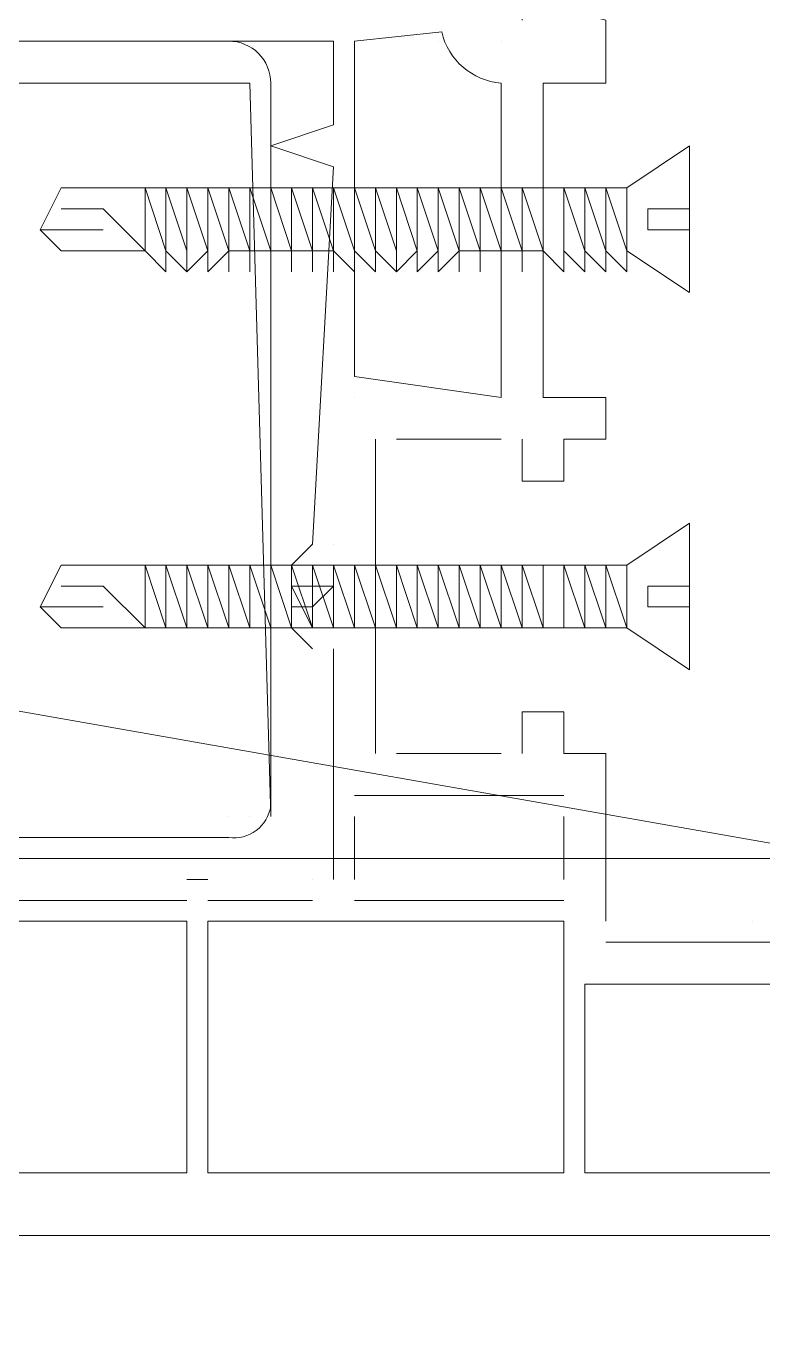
# Model space of a CAD drawing. Header units: millimetres. Extents: x 906 to 41302, y 848 to 28850.
# Drawn here: x 18593.2 to 18630.4, y 17957.3 to 18023.1 of the extents above; entities that cross this region are included whole.
import ezdxf

# ---------------------------------------------------------------- set-up
doc = ezdxf.new("R2010")
doc.units = ezdxf.units.MM
doc.layers.add('PDF_X-단위세대$및$주동평면도$A-DOOR', color=7, linetype='Continuous')

msp = doc.modelspace()

# ---------------------------------------------------------------- linework, layer by layer
at = {"layer": 'PDF_X-단위세대$및$주동평면도$A-DOOR', "lineweight": 5}
for points in [[(18624.562, 18121.853), (17833.986, 18121.853), (18635.145, 17981.095), (17824.461, 17981.095)], [(18623.503, 18014.961), (18623.503, 18011.786), (18626.678, 18009.67), (18626.678, 18017.078)], [(18593.87, 18012.845), (18594.928, 18011.786), (18599.162, 18011.786), (18599.162, 18014.961), (18594.928, 18014.961)], [(18599.162, 18014.961), (18600.22, 18011.786), (18600.22, 18014.961)], [(18602.337, 18011.786), (18601.278, 18014.961), (18600.22, 18014.961), (18599.162, 18014.961), (18600.22, 18011.786), (18601.278, 18010.728), (18601.278, 18011.786), (18601.278, 18010.728)], [(18600.22, 18014.961), (18601.278, 18011.786), (18601.278, 18014.961)], [(18600.22, 18014.961), (18601.278, 18011.786), (18601.278, 18014.961)], [(18600.22, 18014.961), (18600.22, 18011.786), (18601.278, 18010.728), (18601.278, 18011.786)], [(18600.22, 18014.961), (18601.278, 18011.786), (18601.278, 18010.728), (18600.22, 18011.786)], [(18601.278, 18011.786), (18601.278, 18010.728), (18602.337, 18011.786), (18602.337, 18010.728), (18603.395, 18011.786), (18603.395, 18010.728), (18603.395, 18011.786), (18604.453, 18011.786), (18604.453, 18010.728), (18604.453, 18011.786), (18605.512, 18011.786), (18605.512, 18010.728), (18605.512, 18011.786), (18606.57, 18011.786), (18606.57, 18010.728), (18606.57, 18011.786), (18607.628, 18011.786), (18607.628, 18010.728), (18607.628, 18011.786), (18608.687, 18011.786), (18608.687, 18010.728), (18608.687, 18011.786), (18609.745, 18010.728), (18609.745, 18011.786), (18610.803, 18010.728), (18610.803, 18011.786), (18611.862, 18010.728), (18611.862, 18011.786), (18611.862, 18010.728), (18612.92, 18011.786), (18612.92, 18010.728), (18613.978, 18011.786), (18613.978, 18010.728), (18615.037, 18011.786), (18615.037, 18010.728), (18615.037, 18011.786), (18616.095, 18011.786), (18616.095, 18010.728), (18616.095, 18011.786), (18617.153, 18011.786), (18617.153, 18010.728), (18617.153, 18011.786), (18618.212, 18011.786), (18618.212, 18010.728), (18618.212, 18011.786), (18619.27, 18011.786), (18619.27, 18010.728), (18619.27, 18011.786), (18619.27, 18014.961), (18618.212, 18014.961), (18617.153, 18014.961), (18616.095, 18014.961), (18615.037, 18014.961), (18613.978, 18014.961), (18612.92, 18014.961), (18611.862, 18014.961), (18610.803, 18014.961), (18609.745, 18014.961), (18608.687, 18014.961), (18607.628, 18014.961), (18606.57, 18014.961), (18605.512, 18014.961), (18604.453, 18014.961), (18603.395, 18014.961), (18602.337, 18014.961), (18601.278, 18014.961), (18600.22, 18014.961), (18600.22, 18011.786), (18601.278, 18010.728)], [(18601.278, 18014.961), (18602.337, 18011.786), (18602.337, 18014.961)], [(18602.337, 18011.786), (18601.278, 18014.961), (18601.278, 18011.786), (18601.278, 18010.728)], [(18602.337, 18011.786), (18601.278, 18014.961), (18601.278, 18011.786), (18601.278, 18010.728)], [(18603.395, 18011.786), (18602.337, 18014.961), (18602.337, 18011.786), (18602.337, 18010.728)], [(18603.395, 18011.786), (18603.395, 18014.961), (18602.337, 18014.961), (18603.395, 18011.786), (18603.395, 18010.728)], [(18603.395, 18014.961), (18604.453, 18011.786), (18604.453, 18010.728), (18604.453, 18011.786), (18604.453, 18014.961)], [(18603.395, 18014.961), (18604.453, 18011.786), (18604.453, 18010.728), (18604.453, 18011.786), (18604.453, 18014.961)], [(18603.395, 18014.961), (18603.395, 18011.786), (18604.453, 18011.786), (18604.453, 18010.728), (18604.453, 18011.786), (18604.453, 18014.961)], [(18603.395, 18014.961), (18603.395, 18011.786), (18604.453, 18011.786)], [(18603.395, 18014.961), (18603.395, 18011.786), (18604.453, 18011.786)], [(18605.512, 18010.728), (18605.512, 18011.786), (18605.512, 18014.961), (18604.453, 18014.961), (18605.512, 18011.786)], [(18604.453, 18014.961), (18604.453, 18011.786), (18605.512, 18011.786)], [(18606.57, 18011.786), (18606.57, 18014.961), (18605.512, 18014.961), (18606.57, 18011.786), (18606.57, 18010.728)], [(18606.57, 18011.786), (18605.512, 18014.961), (18605.512, 18011.786)], [(18606.57, 18014.961), (18607.628, 18011.786), (18607.628, 18010.728), (18607.628, 18011.786), (18607.628, 18014.961)], [(18608.687, 18014.961), (18608.687, 18011.786), (18607.628, 18014.961), (18607.628, 18011.786), (18606.57, 18014.961), (18607.628, 18014.961)], [(18606.57, 18014.961), (18606.57, 18011.786), (18607.628, 18011.786)], [(18607.628, 18014.961), (18608.687, 18011.786), (18608.687, 18010.728), (18608.687, 18011.786), (18608.687, 18014.961)], [(18607.628, 18014.961), (18607.628, 18011.786), (18608.687, 18011.786)], [(18609.745, 18011.786), (18608.687, 18014.961), (18608.687, 18011.786), (18609.745, 18010.728)], [(18609.745, 18011.786), (18608.687, 18014.961), (18608.687, 18011.786), (18609.745, 18010.728)], [(18609.745, 18011.786), (18609.745, 18014.961), (18608.687, 18014.961)], [(18609.745, 18011.786), (18608.687, 18014.961), (18609.745, 18014.961)], [(18610.803, 18011.786), (18609.745, 18014.961), (18608.687, 18014.961), (18608.687, 18011.786), (18609.745, 18010.728), (18609.745, 18011.786), (18610.803, 18010.728)], [(18609.745, 18014.961), (18609.745, 18011.786), (18610.803, 18010.728), (18610.803, 18011.786)], [(18609.745, 18014.961), (18610.803, 18011.786), (18610.803, 18010.728), (18609.745, 18011.786)], [(18609.745, 18014.961), (18610.803, 18014.961), (18610.803, 18011.786)], [(18611.862, 18014.961), (18610.803, 18014.961), (18611.862, 18011.786)], [(18610.803, 18014.961), (18610.803, 18011.786), (18611.862, 18010.728), (18611.862, 18011.786)], [(18611.862, 18014.961), (18612.92, 18011.786), (18612.92, 18014.961)], [(18611.862, 18014.961), (18611.862, 18011.786), (18611.862, 18010.728), (18612.92, 18011.786)], [(18613.978, 18011.786), (18613.978, 18014.961), (18612.92, 18014.961)], [(18613.978, 18011.786), (18612.92, 18014.961), (18613.978, 18014.961)], [(18612.92, 18014.961), (18612.92, 18011.786), (18612.92, 18010.728), (18613.978, 18011.786)], [(18612.92, 18014.961), (18613.978, 18011.786), (18612.92, 18010.728), (18612.92, 18011.786)], [(18615.037, 18011.786), (18613.978, 18014.961), (18612.92, 18014.961), (18612.92, 18011.786), (18612.92, 18010.728), (18613.978, 18011.786), (18613.978, 18010.728)], [(18615.037, 18011.786), (18613.978, 18014.961), (18613.978, 18011.786), (18613.978, 18010.728)], [(18615.037, 18011.786), (18613.978, 18014.961), (18613.978, 18011.786), (18613.978, 18010.728)], [(18615.037, 18011.786), (18615.037, 18014.961), (18613.978, 18014.961), (18615.037, 18011.786), (18615.037, 18010.728)], [(18616.095, 18011.786), (18615.037, 18014.961), (18615.037, 18011.786)], [(18619.27, 18011.786), (18619.27, 18014.961), (18618.212, 18014.961), (18617.153, 18014.961), (18616.095, 18014.961), (18615.037, 18014.961), (18616.095, 18011.786), (18616.095, 18010.728), (18616.095, 18011.786), (18617.153, 18011.786), (18617.153, 18010.728), (18617.153, 18011.786), (18618.212, 18011.786), (18618.212, 18010.728), (18618.212, 18011.786), (18619.27, 18011.786), (18619.27, 18010.728)], [(18616.095, 18011.786), (18616.095, 18014.961), (18615.037, 18014.961), (18616.095, 18011.786), (18616.095, 18010.728)], [(18616.095, 18011.786), (18616.095, 18014.961), (18615.037, 18014.961), (18616.095, 18011.786), (18616.095, 18010.728)], [(18617.153, 18011.786), (18616.095, 18014.961), (18616.095, 18011.786)], [(18616.095, 18014.961), (18617.153, 18011.786), (18617.153, 18010.728), (18617.153, 18011.786), (18617.153, 18014.961)], [(18616.095, 18014.961), (18617.153, 18014.961), (18617.153, 18011.786), (18617.153, 18010.728), (18617.153, 18011.786)], [(18617.153, 18011.786), (18616.095, 18014.961), (18616.095, 18011.786)], [(18617.153, 18014.961), (18617.153, 18011.786), (18618.212, 18011.786)], [(18617.153, 18014.961), (18618.212, 18011.786), (18617.153, 18011.786)], [(18618.212, 18011.786), (18618.212, 18014.961), (18617.153, 18014.961), (18618.212, 18011.786), (18618.212, 18010.728)], [(18618.212, 18011.786), (18618.212, 18014.961), (18617.153, 18014.961), (18618.212, 18011.786), (18618.212, 18010.728)], [(18619.27, 18011.786), (18619.27, 18014.961), (18618.212, 18014.961), (18619.27, 18011.786), (18619.27, 18010.728)], [(18619.27, 18011.786), (18619.27, 18014.961), (18618.212, 18014.961), (18619.27, 18011.786), (18619.27, 18010.728)], [(18618.212, 18014.961), (18618.212, 18011.786), (18619.27, 18011.786)], [(18619.27, 18011.786), (18618.212, 18014.961), (18618.212, 18011.786)], [(18620.328, 18011.786), (18620.328, 18014.961), (18619.27, 18014.961), (18619.27, 18011.786), (18620.328, 18010.728)], [(18621.387, 18011.786), (18620.328, 18014.961), (18620.328, 18011.786), (18621.387, 18010.728)], [(18621.387, 18011.786), (18621.387, 18014.961), (18620.328, 18014.961)], [(18621.387, 18014.961), (18621.387, 18011.786), (18622.445, 18010.728), (18622.445, 18011.786)], [(18622.445, 18011.786), (18622.445, 18014.961), (18621.387, 18014.961)], [(18622.445, 18014.961), (18622.445, 18011.786), (18623.503, 18010.728), (18623.503, 18011.786)], [(18600.22, 18010.728), (18599.162, 18011.786), (18600.22, 18010.728), (18600.22, 18011.786)], [(18623.503, 17995.911), (18623.503, 17992.736), (18626.678, 17990.62), (18626.678, 17998.028)], [(18593.87, 17993.795), (18594.928, 17992.736), (18599.162, 17992.736), (18599.162, 17995.911), (18594.928, 17995.911)], [(18599.162, 17995.911), (18600.22, 17992.736), (18600.22, 17995.911)], [(18602.337, 17992.736), (18601.278, 17995.911), (18600.22, 17995.911), (18599.162, 17995.911), (18600.22, 17992.736), (18601.278, 17992.736)], [(18600.22, 17995.911), (18601.278, 17992.736), (18601.278, 17995.911)], [(18600.22, 17995.911), (18601.278, 17992.736), (18601.278, 17995.911)], [(18600.22, 17995.911), (18600.22, 17992.736), (18601.278, 17992.736)], [(18600.22, 17995.911), (18601.278, 17992.736), (18600.22, 17992.736)], [(18601.278, 17992.736), (18602.337, 17992.736), (18603.395, 17992.736), (18604.453, 17992.736), (18605.512, 17992.736), (18606.57, 17992.736), (18607.628, 17992.736), (18608.687, 17992.736), (18609.745, 17992.736), (18610.803, 17992.736), (18611.862, 17992.736), (18612.92, 17992.736), (18613.978, 17992.736), (18615.037, 17992.736), (18616.095, 17992.736), (18617.153, 17992.736), (18618.212, 17992.736), (18619.27, 17992.736), (18619.27, 17995.911), (18618.212, 17995.911), (18617.153, 17995.911), (18616.095, 17995.911), (18615.037, 17995.911), (18613.978, 17995.911), (18612.92, 17995.911), (18611.862, 17995.911), (18610.803, 17995.911), (18609.745, 17995.911), (18608.687, 17995.911), (18607.628, 17995.911), (18606.57, 17995.911), (18605.512, 17995.911), (18604.453, 17995.911), (18603.395, 17995.911), (18602.337, 17995.911), (18601.278, 17995.911), (18600.22, 17995.911), (18600.22, 17992.736)], [(18601.278, 17995.911), (18602.337, 17992.736), (18602.337, 17995.911)], [(18602.337, 17992.736), (18601.278, 17995.911), (18601.278, 17992.736)], [(18602.337, 17992.736), (18601.278, 17995.911), (18601.278, 17992.736)], [(18603.395, 17992.736), (18602.337, 17995.911), (18602.337, 17992.736)], [(18603.395, 17992.736), (18602.337, 17995.911), (18602.337, 17992.736)], [(18603.395, 17992.736), (18603.395, 17995.911), (18602.337, 17995.911)], [(18603.395, 17995.911), (18604.453, 17992.736), (18604.453, 17995.911)], [(18603.395, 17995.911), (18604.453, 17992.736), (18604.453, 17995.911)], [(18603.395, 17995.911), (18603.395, 17992.736), (18604.453, 17992.736), (18604.453, 17995.911)], [(18603.395, 17995.911), (18603.395, 17992.736), (18604.453, 17992.736)], [(18603.395, 17995.911), (18603.395, 17992.736), (18604.453, 17992.736)], [(18605.512, 17992.736), (18605.512, 17995.911), (18604.453, 17995.911)], [(18604.453, 17995.911), (18604.453, 17992.736), (18605.512, 17992.736)], [(18606.57, 17992.736), (18606.57, 17995.911), (18605.512, 17995.911)], [(18606.57, 17992.736), (18605.512, 17995.911), (18605.512, 17992.736)], [(18606.57, 17995.911), (18607.628, 17992.736), (18607.628, 17995.911)], [(18606.57, 17995.911), (18606.57, 17992.736), (18607.628, 17992.736)], [(18607.628, 17995.911), (18608.687, 17992.736), (18608.687, 17995.911)], [(18607.628, 17995.911), (18607.628, 17992.736), (18608.687, 17992.736)], [(18609.745, 17992.736), (18608.687, 17995.911), (18608.687, 17992.736)], [(18609.745, 17992.736), (18608.687, 17992.736), (18608.687, 17995.911)], [(18609.745, 17992.736), (18609.745, 17995.911), (18608.687, 17995.911)], [(18609.745, 17992.736), (18608.687, 17995.911), (18609.745, 17995.911)], [(18610.803, 17992.736), (18609.745, 17995.911), (18608.687, 17995.911), (18608.687, 17992.736), (18609.745, 17992.736)], [(18609.745, 17995.911), (18609.745, 17992.736), (18610.803, 17992.736)], [(18609.745, 17995.911), (18610.803, 17992.736), (18609.745, 17992.736)], [(18609.745, 17995.911), (18610.803, 17995.911), (18610.803, 17992.736)], [(18611.862, 17995.911), (18610.803, 17995.911), (18611.862, 17992.736)], [(18610.803, 17995.911), (18610.803, 17992.736), (18611.862, 17992.736)], [(18611.862, 17995.911), (18612.92, 17992.736), (18612.92, 17995.911)], [(18611.862, 17995.911), (18611.862, 17992.736), (18612.92, 17992.736)], [(18613.978, 17992.736), (18613.978, 17995.911), (18612.92, 17995.911)], [(18613.978, 17992.736), (18612.92, 17995.911), (18613.978, 17995.911)], [(18612.92, 17995.911), (18612.92, 17992.736), (18613.978, 17992.736)], [(18612.92, 17995.911), (18613.978, 17992.736), (18612.92, 17992.736)], [(18615.037, 17992.736), (18613.978, 17995.911), (18612.92, 17995.911), (18612.92, 17992.736), (18613.978, 17992.736)], [(18615.037, 17992.736), (18613.978, 17995.911), (18613.978, 17992.736)], [(18615.037, 17992.736), (18613.978, 17995.911), (18613.978, 17992.736)], [(18615.037, 17992.736), (18615.037, 17995.911), (18613.978, 17995.911)], [(18616.095, 17992.736), (18615.037, 17995.911), (18615.037, 17992.736)], [(18619.27, 17992.736), (18619.27, 17995.911), (18618.212, 17995.911), (18617.153, 17995.911), (18616.095, 17995.911), (18615.037, 17995.911), (18616.095, 17992.736), (18617.153, 17992.736), (18618.212, 17992.736)], [(18616.095, 17992.736), (18616.095, 17995.911), (18615.037, 17995.911)], [(18616.095, 17992.736), (18615.037, 17995.911), (18616.095, 17995.911)], [(18617.153, 17992.736), (18616.095, 17995.911), (18616.095, 17992.736)], [(18616.095, 17995.911), (18617.153, 17992.736), (18617.153, 17995.911)], [(18616.095, 17995.911), (18617.153, 17995.911), (18617.153, 17992.736)], [(18617.153, 17992.736), (18616.095, 17995.911), (18616.095, 17992.736)], [(18617.153, 17995.911), (18617.153, 17992.736), (18618.212, 17992.736)], [(18617.153, 17995.911), (18618.212, 17992.736), (18617.153, 17992.736)], [(18618.212, 17992.736), (18618.212, 17995.911), (18617.153, 17995.911)], [(18618.212, 17992.736), (18617.153, 17995.911), (18618.212, 17995.911)], [(18619.27, 17992.736), (18619.27, 17995.911), (18618.212, 17995.911)], [(18619.27, 17992.736), (18618.212, 17995.911), (18619.27, 17995.911)], [(18618.212, 17995.911), (18618.212, 17992.736), (18619.27, 17992.736)], [(18619.27, 17992.736), (18618.212, 17995.911), (18618.212, 17992.736)], [(18620.328, 17992.736), (18620.328, 17995.911), (18619.27, 17995.911), (18619.27, 17992.736)], [(18621.387, 17992.736), (18620.328, 17995.911), (18620.328, 17992.736)], [(18621.387, 17992.736), (18621.387, 17995.911), (18620.328, 17995.911)], [(18621.387, 17995.911), (18621.387, 17992.736), (18622.445, 17992.736)], [(18622.445, 17992.736), (18622.445, 17995.911), (18621.387, 17995.911)], [(18622.445, 17995.911), (18622.445, 17992.736), (18623.503, 17992.736)], [(18600.22, 17992.736), (18599.162, 17992.736)], [(18601.278, 17965.22), (18601.278, 17977.92), (18577.995, 17977.92), (18577.995, 17965.22)], [(18620.328, 17977.92), (18620.328, 17965.22), (18602.337, 17965.22), (18602.337, 17977.92)]]:
    msp.add_lwpolyline(points, close=True, dxfattribs=at)
for points in [[(18618.212, 18002.261), (18618.212, 18000.145), (18620.328, 18000.145), (18620.328, 18002.261), (18622.445, 18002.261), (18622.445, 18004.378), (18619.27, 18004.378), (18619.27, 18020.253), (18622.445, 18020.253), (18622.445, 18023.428), (18618.212, 18024.486), (18618.212, 18023.428)], [(18588.578, 18022.37), (18608.687, 18022.37), (18608.687, 18018.136), (18605.512, 18017.078), (18608.687, 18016.02), (18607.628, 17996.97), (18606.57, 17995.911), (18607.628, 17995.911), (18608.687, 17995.911), (18608.687, 17992.736), (18607.628, 17995.911), (18607.628, 17992.736), (18606.57, 17994.853), (18608.687, 17994.853), (18607.628, 17993.795), (18606.57, 17993.795)], [(18603.395, 18022.37), (18603.395, 18022.37)], [(18608.687, 18022.37), (18608.687, 18022.37)], [(18609.745, 18022.37), (18609.745, 18022.37)], [(18613.978, 18022.37), (18613.978, 18022.37)], [(18617.153, 18022.37), (18617.153, 18022.37)], [(18617.153, 18022.37), (18617.153, 18022.37)], [(18603.395, 18020.253), (18603.395, 18020.253)], [(18604.453, 18020.253), (18604.453, 18020.253)], [(18605.512, 18020.253), (18605.512, 18020.253)], [(18617.153, 18020.253), (18617.153, 18020.253)], [(18619.27, 18020.253), (18619.27, 18020.253)], [(18622.445, 18020.253), (18622.445, 18020.253)], [(18608.687, 18018.136), (18608.687, 18018.136)], [(18605.512, 18017.078), (18605.512, 18017.078)], [(18623.503, 18013.903), (18623.503, 18014.961), (18623.503, 18011.786), (18626.678, 18009.67), (18626.678, 18017.078), (18623.503, 18014.961), (18622.445, 18014.961), (18621.387, 18014.961), (18620.328, 18014.961), (18619.27, 18014.961)], [(18608.687, 18016.02), (18608.687, 18016.02)], [(18594.928, 18014.961), (18594.928, 18014.961)], [(18599.162, 18014.961), (18599.162, 18014.961)], [(18599.162, 18014.961), (18599.162, 18014.961)], [(18600.22, 18014.961), (18599.162, 18014.961), (18600.22, 18014.961)], [(18600.22, 18011.786), (18599.162, 18014.961), (18600.22, 18011.786)], [(18600.22, 18014.961), (18600.22, 18014.961)], [(18600.22, 18014.961), (18600.22, 18014.961)], [(18600.22, 18014.961), (18600.22, 18014.961)], [(18600.22, 18014.961), (18600.22, 18014.961)], [(18601.278, 18014.961), (18601.278, 18014.961)], [(18601.278, 18014.961), (18601.278, 18014.961)], [(18601.278, 18014.961), (18601.278, 18014.961)], [(18601.278, 18014.961), (18601.278, 18014.961)], [(18601.278, 18014.961), (18601.278, 18014.961)], [(18601.278, 18014.961), (18601.278, 18014.961)], [(18602.337, 18014.961), (18602.337, 18014.961)], [(18602.337, 18010.728), (18603.395, 18011.786), (18602.337, 18014.961), (18602.337, 18011.786)], [(18602.337, 18014.961), (18602.337, 18014.961)], [(18602.337, 18014.961), (18602.337, 18014.961)], [(18602.337, 18014.961), (18602.337, 18014.961)], [(18602.337, 18014.961), (18603.395, 18011.786), (18602.337, 18014.961)], [(18602.337, 18014.961), (18602.337, 18014.961)], [(18602.337, 18014.961), (18602.337, 18014.961)], [(18603.395, 18014.961), (18603.395, 18014.961)], [(18603.395, 18014.961), (18603.395, 18014.961)], [(18603.395, 18014.961), (18603.395, 18014.961)], [(18603.395, 18014.961), (18603.395, 18014.961)], [(18603.395, 18014.961), (18603.395, 18014.961)], [(18603.395, 18014.961), (18603.395, 18014.961)], [(18605.512, 18010.728), (18605.512, 18011.786), (18604.453, 18014.961)], [(18604.453, 18014.961), (18604.453, 18014.961)], [(18604.453, 18014.961), (18604.453, 18014.961)], [(18604.453, 18014.961), (18604.453, 18014.961)], [(18604.453, 18014.961), (18604.453, 18014.961)], [(18604.453, 18014.961), (18604.453, 18014.961)], [(18604.453, 18014.961), (18604.453, 18014.961)], [(18606.57, 18010.728), (18606.57, 18011.786), (18605.512, 18014.961)], [(18605.512, 18014.961), (18605.512, 18014.961)], [(18605.512, 18014.961), (18605.512, 18014.961)], [(18605.512, 18014.961), (18605.512, 18014.961)], [(18605.512, 18014.961), (18605.512, 18014.961)], [(18605.512, 18014.961), (18605.512, 18014.961)], [(18606.57, 18014.961), (18606.57, 18014.961)], [(18606.57, 18014.961), (18606.57, 18014.961)], [(18606.57, 18014.961), (18606.57, 18014.961)], [(18606.57, 18014.961), (18606.57, 18014.961)], [(18607.628, 18014.961), (18607.628, 18014.961)], [(18607.628, 18014.961), (18607.628, 18014.961)], [(18607.628, 18014.961), (18607.628, 18014.961)], [(18607.628, 18014.961), (18607.628, 18014.961)], [(18607.628, 18014.961), (18607.628, 18014.961)], [(18608.687, 18014.961), (18608.687, 18014.961)], [(18608.687, 18014.961), (18608.687, 18014.961)], [(18608.687, 18014.961), (18608.687, 18014.961)], [(18608.687, 18014.961), (18608.687, 18014.961)], [(18608.687, 18014.961), (18608.687, 18011.786), (18608.687, 18014.961)], [(18608.687, 18014.961), (18608.687, 18014.961)], [(18608.687, 18014.961), (18608.687, 18014.961)], [(18608.687, 18014.961), (18608.687, 18014.961)], [(18608.687, 18014.961), (18608.687, 18014.961)], [(18608.687, 18014.961), (18608.687, 18014.961)], [(18609.745, 18014.961), (18609.745, 18014.961)], [(18609.745, 18014.961), (18609.745, 18014.961)], [(18609.745, 18014.961), (18609.745, 18014.961)], [(18609.745, 18014.961), (18609.745, 18014.961)], [(18610.803, 18014.961), (18610.803, 18014.961)], [(18610.803, 18014.961), (18610.803, 18014.961)], [(18610.803, 18011.786), (18610.803, 18014.961), (18611.862, 18014.961), (18611.862, 18011.786)], [(18610.803, 18014.961), (18610.803, 18014.961)], [(18610.803, 18014.961), (18610.803, 18014.961)], [(18612.92, 18014.961), (18611.862, 18014.961), (18612.92, 18014.961)], [(18612.92, 18011.786), (18611.862, 18014.961), (18612.92, 18011.786)], [(18611.862, 18014.961), (18611.862, 18014.961)], [(18612.92, 18014.961), (18612.92, 18014.961)], [(18612.92, 18014.961), (18612.92, 18014.961)], [(18612.92, 18014.961), (18612.92, 18014.961)], [(18612.92, 18014.961), (18612.92, 18014.961)], [(18612.92, 18014.961), (18612.92, 18014.961)], [(18612.92, 18014.961), (18612.92, 18014.961)], [(18613.978, 18014.961), (18613.978, 18014.961)], [(18613.978, 18014.961), (18613.978, 18014.961)], [(18615.037, 18011.786), (18613.978, 18014.961), (18615.037, 18011.786)], [(18613.978, 18014.961), (18613.978, 18014.961)], [(18615.037, 18010.728), (18615.037, 18011.786), (18613.978, 18014.961)], [(18613.978, 18014.961), (18613.978, 18014.961)], [(18613.978, 18014.961), (18613.978, 18014.961)], [(18613.978, 18014.961), (18613.978, 18014.961)], [(18613.978, 18014.961), (18613.978, 18014.961)], [(18613.978, 18014.961), (18613.978, 18014.961)], [(18615.037, 18014.961), (18615.037, 18014.961)], [(18615.037, 18014.961), (18615.037, 18014.961)], [(18615.037, 18014.961), (18615.037, 18014.961)], [(18615.037, 18014.961), (18615.037, 18014.961)], [(18615.037, 18014.961), (18615.037, 18014.961)], [(18615.037, 18014.961), (18616.095, 18014.961), (18615.037, 18014.961)], [(18615.037, 18014.961), (18615.037, 18014.961)], [(18616.095, 18014.961), (18616.095, 18014.961)], [(18616.095, 18014.961), (18616.095, 18014.961)], [(18616.095, 18014.961), (18616.095, 18014.961)], [(18616.095, 18014.961), (18616.095, 18014.961)], [(18616.095, 18014.961), (18616.095, 18014.961)], [(18616.095, 18014.961), (18616.095, 18014.961)], [(18616.095, 18014.961), (18616.095, 18014.961)], [(18617.153, 18014.961), (18617.153, 18014.961)], [(18617.153, 18014.961), (18617.153, 18014.961)], [(18617.153, 18014.961), (18617.153, 18014.961)], [(18617.153, 18014.961), (18617.153, 18014.961)], [(18617.153, 18014.961), (18617.153, 18014.961)], [(18617.153, 18014.961), (18617.153, 18014.961)], [(18617.153, 18014.961), (18617.153, 18014.961)], [(18618.212, 18014.961), (18618.212, 18014.961)], [(18618.212, 18014.961), (18618.212, 18014.961)], [(18618.212, 18014.961), (18618.212, 18014.961)], [(18618.212, 18014.961), (18618.212, 18014.961)], [(18618.212, 18014.961), (18618.212, 18014.961)], [(18618.212, 18014.961), (18618.212, 18014.961)], [(18618.212, 18014.961), (18618.212, 18014.961)], [(18618.212, 18014.961), (18618.212, 18014.961)], [(18619.27, 18014.961), (18619.27, 18014.961)], [(18619.27, 18014.961), (18619.27, 18011.786), (18619.27, 18014.961)], [(18619.27, 18014.961), (18619.27, 18014.961)], [(18619.27, 18014.961), (18619.27, 18014.961)], [(18619.27, 18014.961), (18619.27, 18014.961)], [(18619.27, 18014.961), (18619.27, 18014.961)], [(18619.27, 18014.961), (18619.27, 18014.961)], [(18619.27, 18014.961), (18619.27, 18014.961)], [(18620.328, 18014.961), (18620.328, 18014.961)], [(18620.328, 18014.961), (18620.328, 18014.961)], [(18620.328, 18014.961), (18620.328, 18014.961)], [(18620.328, 18014.961), (18620.328, 18011.786), (18620.328, 18014.961)], [(18620.328, 18014.961), (18620.328, 18014.961)], [(18620.328, 18014.961), (18620.328, 18014.961)], [(18621.387, 18014.961), (18621.387, 18014.961)], [(18621.387, 18014.961), (18621.387, 18014.961)], [(18621.387, 18014.961), (18621.387, 18014.961)], [(18622.445, 18014.961), (18622.445, 18014.961)], [(18622.445, 18014.961), (18622.445, 18014.961)], [(18623.503, 18014.961), (18623.503, 18014.961)], [(18599.162, 18011.786), (18597.045, 18013.903), (18594.928, 18013.903)], [(18626.678, 18013.903), (18624.562, 18013.903), (18624.562, 18012.845), (18626.678, 18012.845)], [(18593.87, 18012.845), (18597.045, 18012.845)], [(18594.928, 18011.786), (18594.928, 18011.786)], [(18599.162, 18011.786), (18599.162, 18011.786)], [(18600.22, 18011.786), (18600.22, 18011.786)], [(18600.22, 18011.786), (18600.22, 18011.786)], [(18600.22, 18011.786), (18600.22, 18011.786)], [(18600.22, 18011.786), (18600.22, 18011.786)], [(18600.22, 18011.786), (18600.22, 18011.786)], [(18601.278, 18011.786), (18601.278, 18011.786)], [(18601.278, 18011.786), (18601.278, 18011.786)], [(18601.278, 18011.786), (18601.278, 18011.786)], [(18601.278, 18011.786), (18601.278, 18011.786)], [(18601.278, 18011.786), (18601.278, 18011.786)], [(18601.278, 18011.786), (18601.278, 18011.786)], [(18601.278, 18011.786), (18601.278, 18011.786)], [(18601.278, 18011.786), (18601.278, 18011.786)], [(18602.337, 18011.786), (18602.337, 18011.786)], [(18602.337, 18011.786), (18602.337, 18011.786)], [(18602.337, 18011.786), (18602.337, 18011.786)], [(18603.395, 18010.728), (18603.395, 18011.786), (18603.395, 18010.728)], [(18603.395, 18011.786), (18603.395, 18011.786)], [(18603.395, 18011.786), (18603.395, 18011.786)], [(18603.395, 18011.786), (18603.395, 18011.786)], [(18603.395, 18011.786), (18603.395, 18011.786)], [(18603.395, 18011.786), (18603.395, 18011.786)], [(18603.395, 18011.786), (18603.395, 18011.786)], [(18603.395, 18011.786), (18603.395, 18011.786)], [(18604.453, 18011.786), (18604.453, 18011.786)], [(18604.453, 18011.786), (18604.453, 18011.786)], [(18604.453, 18011.786), (18604.453, 18011.786)], [(18604.453, 18011.786), (18604.453, 18011.786)], [(18604.453, 18011.786), (18604.453, 18011.786)], [(18604.453, 18011.786), (18604.453, 18011.786)], [(18604.453, 18011.786), (18604.453, 18011.786)], [(18604.453, 18011.786), (18604.453, 18011.786)], [(18604.453, 18011.786), (18604.453, 18011.786)], [(18604.453, 18011.786), (18604.453, 18011.786)], [(18604.453, 18011.786), (18604.453, 18011.786)], [(18605.512, 18011.786), (18605.512, 18011.786)], [(18605.512, 18011.786), (18605.512, 18011.786)], [(18605.512, 18011.786), (18605.512, 18011.786)], [(18605.512, 18011.786), (18605.512, 18011.786)], [(18605.512, 18011.786), (18605.512, 18011.786)], [(18605.512, 18011.786), (18605.512, 18011.786)], [(18606.57, 18011.786), (18606.57, 18011.786)], [(18606.57, 18011.786), (18606.57, 18011.786)], [(18606.57, 18011.786), (18606.57, 18011.786)], [(18606.57, 18011.786), (18606.57, 18011.786)], [(18607.628, 18011.786), (18607.628, 18011.786)], [(18607.628, 18011.786), (18607.628, 18011.786)], [(18607.628, 18011.786), (18607.628, 18011.786)], [(18607.628, 18011.786), (18607.628, 18011.786)], [(18607.628, 18011.786), (18607.628, 18011.786)], [(18607.628, 18011.786), (18607.628, 18011.786)], [(18608.687, 18010.728), (18608.687, 18011.786)], [(18608.687, 18011.786), (18608.687, 18011.786)], [(18608.687, 18011.786), (18608.687, 18011.786)], [(18608.687, 18011.786), (18608.687, 18011.786)], [(18608.687, 18011.786), (18608.687, 18011.786)], [(18608.687, 18011.786), (18608.687, 18011.786)], [(18608.687, 18011.786), (18608.687, 18011.786)], [(18608.687, 18011.786), (18608.687, 18011.786)], [(18608.687, 18011.786), (18608.687, 18011.786)], [(18608.687, 18011.786), (18608.687, 18011.786)], [(18609.745, 18011.786), (18609.745, 18011.786)], [(18609.745, 18011.786), (18609.745, 18011.786)], [(18609.745, 18011.786), (18609.745, 18011.786)], [(18609.745, 18011.786), (18609.745, 18011.786)], [(18609.745, 18011.786), (18609.745, 18011.786)], [(18610.803, 18011.786), (18610.803, 18011.786)], [(18610.803, 18011.786), (18610.803, 18011.786)], [(18610.803, 18011.786), (18610.803, 18011.786)], [(18610.803, 18011.786), (18610.803, 18011.786)], [(18610.803, 18011.786), (18610.803, 18011.786)], [(18611.862, 18011.786), (18611.862, 18011.786)], [(18611.862, 18010.728), (18612.92, 18011.786)], [(18611.862, 18010.728), (18611.862, 18011.786), (18611.862, 18010.728)], [(18611.862, 18011.786), (18611.862, 18011.786)], [(18611.862, 18011.786), (18611.862, 18011.786)], [(18611.862, 18011.786), (18611.862, 18011.786)], [(18612.92, 18011.786), (18612.92, 18011.786)], [(18612.92, 18011.786), (18612.92, 18011.786)], [(18612.92, 18011.786), (18612.92, 18011.786)], [(18612.92, 18011.786), (18612.92, 18011.786)], [(18612.92, 18011.786), (18612.92, 18011.786)], [(18612.92, 18011.786), (18612.92, 18011.786)], [(18613.978, 18011.786), (18613.978, 18011.786)], [(18613.978, 18011.786), (18613.978, 18011.786)], [(18613.978, 18011.786), (18613.978, 18011.786)], [(18613.978, 18011.786), (18613.978, 18011.786)], [(18613.978, 18011.786), (18613.978, 18011.786)], [(18613.978, 18011.786), (18613.978, 18011.786)], [(18613.978, 18011.786), (18613.978, 18011.786)], [(18615.037, 18011.786), (18615.037, 18011.786)], [(18615.037, 18011.786), (18615.037, 18011.786)], [(18615.037, 18011.786), (18615.037, 18011.786)], [(18615.037, 18011.786), (18615.037, 18011.786)], [(18615.037, 18011.786), (18615.037, 18011.786)], [(18616.095, 18011.786), (18616.095, 18011.786)], [(18616.095, 18011.786), (18616.095, 18011.786)], [(18616.095, 18011.786), (18616.095, 18011.786)], [(18616.095, 18011.786), (18616.095, 18011.786)], [(18616.095, 18011.786), (18616.095, 18011.786)], [(18616.095, 18011.786), (18616.095, 18011.786)], [(18616.095, 18011.786), (18616.095, 18011.786)], [(18616.095, 18011.786), (18616.095, 18011.786)], [(18617.153, 18011.786), (18617.153, 18011.786)], [(18617.153, 18011.786), (18617.153, 18011.786)], [(18617.153, 18011.786), (18617.153, 18011.786)], [(18617.153, 18011.786), (18617.153, 18011.786)], [(18617.153, 18011.786), (18617.153, 18011.786)], [(18617.153, 18011.786), (18617.153, 18011.786)], [(18617.153, 18011.786), (18617.153, 18011.786)], [(18617.153, 18011.786), (18617.153, 18011.786)], [(18617.153, 18011.786), (18617.153, 18011.786)], [(18617.153, 18011.786), (18617.153, 18011.786)], [(18618.212, 18011.786), (18618.212, 18011.786)], [(18618.212, 18011.786), (18618.212, 18011.786)], [(18618.212, 18011.786), (18618.212, 18011.786)], [(18618.212, 18011.786), (18618.212, 18011.786)], [(18618.212, 18011.786), (18618.212, 18011.786)], [(18618.212, 18011.786), (18618.212, 18011.786)], [(18618.212, 18011.786), (18618.212, 18011.786)], [(18618.212, 18011.786), (18618.212, 18011.786)], [(18618.212, 18011.786), (18618.212, 18011.786)], [(18618.212, 18011.786), (18618.212, 18011.786)], [(18619.27, 18011.786), (18619.27, 18011.786)], [(18619.27, 18011.786), (18619.27, 18011.786)], [(18619.27, 18011.786), (18619.27, 18011.786)], [(18619.27, 18011.786), (18619.27, 18011.786)], [(18619.27, 18011.786), (18619.27, 18011.786)], [(18619.27, 18011.786), (18619.27, 18011.786)], [(18619.27, 18011.786), (18619.27, 18011.786)], [(18619.27, 18011.786), (18620.328, 18010.728), (18620.328, 18011.786), (18621.387, 18010.728), (18621.387, 18011.786), (18622.445, 18010.728), (18622.445, 18011.786)], [(18619.27, 18011.786), (18619.27, 18011.786)], [(18619.27, 18011.786), (18619.27, 18011.786)], [(18620.328, 18011.786), (18620.328, 18011.786)], [(18620.328, 18011.786), (18620.328, 18011.786)], [(18620.328, 18011.786), (18620.328, 18011.786)], [(18621.387, 18011.786), (18621.387, 18011.786)], [(18621.387, 18011.786), (18621.387, 18011.786)], [(18621.387, 18011.786), (18621.387, 18011.786)], [(18622.445, 18011.786), (18622.445, 18011.786)], [(18622.445, 18011.786), (18622.445, 18011.786)], [(18622.445, 18011.786), (18622.445, 18011.786)], [(18623.503, 18011.786), (18623.503, 18011.786)], [(18623.503, 18011.786), (18623.503, 18011.786)], [(18601.278, 18010.728), (18601.278, 18010.728)], [(18601.278, 18010.728), (18601.278, 18010.728)], [(18601.278, 18010.728), (18601.278, 18010.728)], [(18601.278, 18010.728), (18601.278, 18010.728)], [(18601.278, 18010.728), (18601.278, 18010.728)], [(18601.278, 18010.728), (18601.278, 18010.728)], [(18601.278, 18010.728), (18601.278, 18010.728)], [(18601.278, 18010.728), (18601.278, 18010.728)], [(18602.337, 18010.728), (18602.337, 18010.728)], [(18602.337, 18010.728), (18602.337, 18010.728)], [(18603.395, 18010.728), (18603.395, 18010.728)], [(18603.395, 18010.728), (18603.395, 18010.728)], [(18604.453, 18010.728), (18604.453, 18010.728)], [(18604.453, 18010.728), (18604.453, 18010.728)], [(18604.453, 18010.728), (18604.453, 18010.728)], [(18604.453, 18010.728), (18604.453, 18010.728)], [(18605.512, 18010.728), (18605.512, 18010.728)], [(18606.57, 18010.728), (18606.57, 18010.728)], [(18606.57, 18010.728), (18606.57, 18010.728)], [(18607.628, 18010.728), (18607.628, 18010.728)], [(18607.628, 18010.728), (18607.628, 18010.728)], [(18608.687, 18010.728), (18608.687, 18010.728)], [(18608.687, 18010.728), (18608.687, 18010.728)], [(18609.745, 18010.728), (18609.745, 18010.728)], [(18609.745, 18010.728), (18609.745, 18010.728)], [(18609.745, 18010.728), (18609.745, 18010.728)], [(18609.745, 18010.728), (18609.745, 18010.728)], [(18610.803, 18010.728), (18610.803, 18010.728)], [(18610.803, 18010.728), (18610.803, 18010.728)], [(18610.803, 18010.728), (18610.803, 18010.728)], [(18610.803, 18010.728), (18610.803, 18010.728)], [(18611.862, 18010.728), (18611.862, 18010.728)], [(18611.862, 18010.728), (18611.862, 18010.728)], [(18611.862, 18010.728), (18611.862, 18010.728)], [(18611.862, 18010.728), (18611.862, 18010.728)], [(18612.92, 18010.728), (18612.92, 18010.728)], [(18612.92, 18010.728), (18612.92, 18010.728)], [(18612.92, 18010.728), (18612.92, 18010.728)], [(18612.92, 18010.728), (18612.92, 18010.728)], [(18613.978, 18010.728), (18613.978, 18010.728)], [(18613.978, 18010.728), (18613.978, 18010.728)], [(18613.978, 18010.728), (18613.978, 18010.728)], [(18613.978, 18010.728), (18613.978, 18010.728)], [(18615.037, 18010.728), (18615.037, 18010.728)], [(18615.037, 18010.728), (18615.037, 18010.728)], [(18616.095, 18010.728), (18616.095, 18010.728)], [(18616.095, 18010.728), (18616.095, 18010.728)], [(18616.095, 18010.728), (18616.095, 18010.728)], [(18616.095, 18010.728), (18616.095, 18010.728)], [(18617.153, 18010.728), (18617.153, 18010.728)], [(18617.153, 18010.728), (18617.153, 18010.728)], [(18617.153, 18010.728), (18617.153, 18010.728)], [(18617.153, 18010.728), (18617.153, 18010.728)], [(18618.212, 18010.728), (18618.212, 18010.728)], [(18618.212, 18010.728), (18618.212, 18010.728)], [(18618.212, 18010.728), (18618.212, 18010.728)], [(18618.212, 18010.728), (18618.212, 18010.728)], [(18619.27, 18010.728), (18619.27, 18010.728)], [(18619.27, 18010.728), (18619.27, 18010.728)], [(18619.27, 18010.728), (18619.27, 18010.728)], [(18619.27, 18010.728), (18619.27, 18010.728)], [(18620.328, 18010.728), (18620.328, 18010.728)], [(18621.387, 18010.728), (18621.387, 18010.728)], [(18622.445, 18010.728), (18622.445, 18010.728)], [(18623.503, 18010.728), (18623.503, 18010.728)], [(18626.678, 18009.67), (18626.678, 18009.67)], [(18609.745, 18005.436), (18609.745, 18005.436)], [(18609.745, 18004.378), (18609.745, 18004.378)], [(18617.153, 18004.378), (18617.153, 18004.378)], [(18619.27, 18004.378), (18619.27, 18004.378)], [(18622.445, 18004.378), (18622.445, 18004.378)], [(18610.803, 17986.386), (18610.803, 18002.261)], [(18610.803, 18002.261), (18610.803, 18002.261)], [(18617.153, 18002.261), (18611.862, 18002.261)], [(18611.862, 18002.261), (18611.862, 18002.261)], [(18617.153, 18002.261), (18617.153, 18002.261)], [(18618.212, 18002.261), (18618.212, 18002.261)], [(18620.328, 18002.261), (18620.328, 18002.261)], [(18622.445, 18002.261), (18622.445, 18002.261)], [(18618.212, 18000.145), (18618.212, 18000.145)], [(18620.328, 18000.145), (18620.328, 18000.145)], [(18623.503, 17994.853), (18623.503, 17995.911), (18623.503, 17992.736), (18626.678, 17990.62), (18626.678, 17998.028), (18623.503, 17995.911), (18622.445, 17995.911), (18621.387, 17995.911), (18620.328, 17995.911), (18619.27, 17995.911)], [(18607.628, 17996.97), (18607.628, 17996.97)], [(18608.687, 17996.97), (18608.687, 17996.97)], [(18594.928, 17995.911), (18594.928, 17995.911)], [(18599.162, 17995.911), (18599.162, 17995.911)], [(18599.162, 17995.911), (18599.162, 17995.911)], [(18600.22, 17995.911), (18599.162, 17995.911), (18600.22, 17995.911)], [(18600.22, 17992.736), (18599.162, 17995.911), (18600.22, 17992.736)], [(18600.22, 17995.911), (18600.22, 17995.911)], [(18600.22, 17995.911), (18600.22, 17995.911)], [(18600.22, 17995.911), (18600.22, 17995.911)], [(18600.22, 17995.911), (18600.22, 17995.911)], [(18601.278, 17995.911), (18601.278, 17995.911)], [(18601.278, 17995.911), (18601.278, 17995.911)], [(18601.278, 17995.911), (18601.278, 17995.911)], [(18601.278, 17995.911), (18601.278, 17995.911)], [(18601.278, 17995.911), (18601.278, 17995.911)], [(18601.278, 17995.911), (18601.278, 17995.911)], [(18602.337, 17995.911), (18602.337, 17995.911)], [(18602.337, 17995.911), (18602.337, 17995.911)], [(18602.337, 17995.911), (18602.337, 17995.911)], [(18602.337, 17995.911), (18602.337, 17995.911)], [(18602.337, 17995.911), (18603.395, 17992.736), (18602.337, 17995.911)], [(18602.337, 17995.911), (18602.337, 17995.911)], [(18602.337, 17995.911), (18602.337, 17995.911)], [(18603.395, 17995.911), (18603.395, 17995.911)], [(18603.395, 17995.911), (18603.395, 17995.911)], [(18603.395, 17995.911), (18603.395, 17995.911)], [(18603.395, 17995.911), (18603.395, 17995.911)], [(18603.395, 17995.911), (18603.395, 17995.911)], [(18603.395, 17995.911), (18603.395, 17995.911)], [(18604.453, 17995.911), (18604.453, 17995.911)], [(18604.453, 17995.911), (18604.453, 17995.911)], [(18604.453, 17995.911), (18604.453, 17995.911)], [(18604.453, 17995.911), (18604.453, 17995.911)], [(18604.453, 17995.911), (18605.512, 17992.736)], [(18604.453, 17995.911), (18604.453, 17995.911)], [(18604.453, 17995.911), (18604.453, 17995.911)], [(18605.512, 17995.911), (18605.512, 17995.911)], [(18605.512, 17995.911), (18606.57, 17992.736), (18607.628, 17991.678)], [(18605.512, 17995.911), (18605.512, 17995.911)], [(18605.512, 17995.911), (18605.512, 17995.911)], [(18605.512, 17995.911), (18605.512, 17995.911)], [(18605.512, 17995.911), (18605.512, 17995.911)], [(18605.512, 17995.911), (18605.512, 17995.911)], [(18605.512, 17995.911), (18605.512, 17995.911)], [(18606.57, 17995.911), (18606.57, 17995.911)], [(18606.57, 17995.911), (18606.57, 17995.911)], [(18606.57, 17995.911), (18606.57, 17995.911)], [(18606.57, 17995.911), (18606.57, 17995.911)], [(18606.57, 17995.911), (18606.57, 17995.911)], [(18606.57, 17995.911), (18606.57, 17995.911)], [(18607.628, 17995.911), (18607.628, 17995.911)], [(18607.628, 17995.911), (18607.628, 17995.911)], [(18607.628, 17995.911), (18607.628, 17995.911)], [(18607.628, 17995.911), (18607.628, 17995.911)], [(18607.628, 17995.911), (18607.628, 17995.911)], [(18608.687, 17995.911), (18608.687, 17995.911)], [(18608.687, 17995.911), (18608.687, 17995.911)], [(18608.687, 17995.911), (18608.687, 17995.911)], [(18608.687, 17995.911), (18608.687, 17995.911)], [(18608.687, 17995.911), (18608.687, 17992.736), (18608.687, 17995.911)], [(18608.687, 17995.911), (18608.687, 17995.911)], [(18608.687, 17995.911), (18608.687, 17995.911)], [(18608.687, 17995.911), (18608.687, 17995.911)], [(18608.687, 17995.911), (18608.687, 17995.911)], [(18608.687, 17995.911), (18608.687, 17995.911)], [(18609.745, 17995.911), (18609.745, 17995.911)], [(18609.745, 17995.911), (18609.745, 17995.911)], [(18609.745, 17995.911), (18609.745, 17995.911)], [(18609.745, 17995.911), (18609.745, 17995.911)], [(18610.803, 17995.911), (18610.803, 17995.911)], [(18610.803, 17992.736), (18610.803, 17995.911), (18611.862, 17995.911), (18611.862, 17992.736), (18612.92, 17992.736)], [(18610.803, 17995.911), (18610.803, 17995.911)], [(18610.803, 17995.911), (18610.803, 17995.911)], [(18610.803, 17995.911), (18610.803, 17995.911)], [(18612.92, 17995.911), (18611.862, 17995.911), (18612.92, 17995.911)], [(18612.92, 17992.736), (18611.862, 17995.911), (18612.92, 17992.736)], [(18611.862, 17995.911), (18611.862, 17995.911)], [(18612.92, 17995.911), (18612.92, 17995.911)], [(18612.92, 17995.911), (18612.92, 17995.911)], [(18612.92, 17995.911), (18612.92, 17995.911)], [(18612.92, 17995.911), (18612.92, 17995.911)], [(18612.92, 17995.911), (18612.92, 17995.911)], [(18612.92, 17995.911), (18612.92, 17995.911)], [(18613.978, 17995.911), (18613.978, 17995.911)], [(18613.978, 17995.911), (18613.978, 17995.911)], [(18615.037, 17992.736), (18613.978, 17995.911), (18615.037, 17992.736)], [(18613.978, 17995.911), (18613.978, 17995.911)], [(18613.978, 17995.911), (18613.978, 17995.911)], [(18613.978, 17995.911), (18613.978, 17995.911)], [(18613.978, 17995.911), (18613.978, 17995.911)], [(18613.978, 17995.911), (18613.978, 17995.911)], [(18613.978, 17995.911), (18615.037, 17992.736)], [(18613.978, 17995.911), (18613.978, 17995.911)], [(18615.037, 17995.911), (18615.037, 17995.911)], [(18615.037, 17995.911), (18615.037, 17995.911)], [(18615.037, 17995.911), (18615.037, 17995.911)], [(18615.037, 17995.911), (18615.037, 17995.911)], [(18615.037, 17995.911), (18615.037, 17995.911)], [(18615.037, 17995.911), (18616.095, 17995.911), (18615.037, 17995.911)], [(18615.037, 17995.911), (18615.037, 17995.911)], [(18616.095, 17995.911), (18616.095, 17995.911)], [(18616.095, 17995.911), (18616.095, 17995.911)], [(18616.095, 17995.911), (18616.095, 17995.911)], [(18616.095, 17995.911), (18616.095, 17995.911)], [(18616.095, 17995.911), (18616.095, 17995.911)], [(18616.095, 17995.911), (18616.095, 17995.911)], [(18616.095, 17995.911), (18616.095, 17995.911)], [(18617.153, 17995.911), (18617.153, 17995.911)], [(18617.153, 17995.911), (18617.153, 17995.911)], [(18617.153, 17995.911), (18617.153, 17995.911)], [(18617.153, 17995.911), (18617.153, 17995.911)], [(18617.153, 17995.911), (18617.153, 17995.911)], [(18617.153, 17995.911), (18617.153, 17995.911)], [(18617.153, 17995.911), (18617.153, 17995.911)], [(18618.212, 17995.911), (18618.212, 17995.911)], [(18618.212, 17995.911), (18618.212, 17995.911)], [(18618.212, 17995.911), (18618.212, 17995.911)], [(18618.212, 17995.911), (18618.212, 17995.911)], [(18618.212, 17995.911), (18618.212, 17995.911)], [(18618.212, 17995.911), (18618.212, 17995.911)], [(18618.212, 17995.911), (18618.212, 17995.911)], [(18618.212, 17995.911), (18618.212, 17995.911)], [(18619.27, 17995.911), (18619.27, 17995.911)], [(18619.27, 17995.911), (18619.27, 17992.736), (18619.27, 17995.911)], [(18619.27, 17995.911), (18619.27, 17995.911)], [(18619.27, 17995.911), (18619.27, 17995.911)], [(18619.27, 17995.911), (18619.27, 17995.911)], [(18619.27, 17995.911), (18619.27, 17995.911)], [(18619.27, 17995.911), (18619.27, 17995.911)], [(18619.27, 17995.911), (18619.27, 17995.911)], [(18620.328, 17995.911), (18620.328, 17995.911)], [(18620.328, 17995.911), (18620.328, 17995.911)], [(18620.328, 17995.911), (18620.328, 17995.911)], [(18620.328, 17995.911), (18620.328, 17992.736), (18620.328, 17995.911)], [(18620.328, 17995.911), (18620.328, 17995.911)], [(18620.328, 17995.911), (18620.328, 17995.911)], [(18621.387, 17995.911), (18621.387, 17995.911)], [(18621.387, 17995.911), (18621.387, 17995.911)], [(18621.387, 17995.911), (18621.387, 17995.911)], [(18622.445, 17995.911), (18622.445, 17995.911)], [(18622.445, 17995.911), (18622.445, 17995.911)], [(18623.503, 17995.911), (18623.503, 17995.911)], [(18599.162, 17992.736), (18597.045, 17994.853), (18594.928, 17994.853)], [(18606.57, 17994.853), (18606.57, 17994.853)], [(18607.628, 17994.853), (18607.628, 17994.853)], [(18608.687, 17994.853), (18608.687, 17994.853)], [(18626.678, 17994.853), (18624.562, 17994.853), (18624.562, 17993.795), (18626.678, 17993.795)], [(18593.87, 17993.795), (18597.045, 17993.795)], [(18606.57, 17993.795), (18606.57, 17993.795)], [(18607.628, 17993.795), (18607.628, 17993.795)], [(18608.687, 17993.795), (18608.687, 17993.795)], [(18594.928, 17992.736), (18594.928, 17992.736)], [(18599.162, 17992.736), (18599.162, 17992.736)], [(18600.22, 17992.736), (18600.22, 17992.736)], [(18600.22, 17992.736), (18600.22, 17992.736)], [(18600.22, 17992.736), (18600.22, 17992.736)], [(18600.22, 17992.736), (18600.22, 17992.736)], [(18600.22, 17992.736), (18600.22, 17992.736)], [(18601.278, 17992.736), (18601.278, 17992.736)], [(18601.278, 17992.736), (18601.278, 17992.736)], [(18601.278, 17992.736), (18601.278, 17992.736)], [(18601.278, 17992.736), (18601.278, 17992.736)], [(18601.278, 17992.736), (18601.278, 17992.736)], [(18601.278, 17992.736), (18601.278, 17992.736)], [(18601.278, 17992.736), (18601.278, 17992.736)], [(18601.278, 17992.736), (18601.278, 17992.736)], [(18602.337, 17992.736), (18602.337, 17992.736)], [(18602.337, 17992.736), (18602.337, 17992.736)], [(18602.337, 17992.736), (18602.337, 17992.736)], [(18603.395, 17992.736), (18603.395, 17992.736)], [(18603.395, 17992.736), (18603.395, 17992.736)], [(18603.395, 17992.736), (18603.395, 17992.736)], [(18603.395, 17992.736), (18603.395, 17992.736)], [(18603.395, 17992.736), (18603.395, 17992.736)], [(18603.395, 17992.736), (18603.395, 17992.736)], [(18603.395, 17992.736), (18603.395, 17992.736)], [(18604.453, 17992.736), (18604.453, 17992.736)], [(18604.453, 17992.736), (18604.453, 17992.736)], [(18604.453, 17992.736), (18604.453, 17992.736)], [(18604.453, 17992.736), (18604.453, 17992.736)], [(18604.453, 17992.736), (18604.453, 17992.736)], [(18604.453, 17992.736), (18604.453, 17992.736)], [(18604.453, 17992.736), (18604.453, 17992.736)], [(18605.512, 17992.736), (18605.512, 17992.736)], [(18605.512, 17992.736), (18605.512, 17992.736)], [(18605.512, 17992.736), (18605.512, 17992.736)], [(18605.512, 17992.736), (18605.512, 17992.736)], [(18605.512, 17992.736), (18605.512, 17992.736)], [(18605.512, 17992.736), (18605.512, 17992.736)], [(18605.512, 17992.736), (18605.512, 17992.736)], [(18606.57, 17992.736), (18606.57, 17992.736)], [(18606.57, 17992.736), (18606.57, 17992.736)], [(18606.57, 17992.736), (18606.57, 17992.736)], [(18606.57, 17992.736), (18606.57, 17992.736)], [(18606.57, 17992.736), (18606.57, 17992.736)], [(18606.57, 17992.736), (18606.57, 17992.736)], [(18607.628, 17992.736), (18607.628, 17992.736)], [(18607.628, 17992.736), (18607.628, 17992.736)], [(18607.628, 17992.736), (18607.628, 17992.736)], [(18607.628, 17992.736), (18607.628, 17992.736)], [(18608.687, 17992.736), (18608.687, 17992.736)], [(18608.687, 17992.736), (18608.687, 17992.736)], [(18608.687, 17992.736), (18608.687, 17992.736)], [(18608.687, 17992.736), (18608.687, 17992.736)], [(18608.687, 17992.736), (18608.687, 17992.736)], [(18608.687, 17992.736), (18608.687, 17992.736)], [(18608.687, 17992.736), (18608.687, 17992.736)], [(18608.687, 17992.736), (18608.687, 17992.736)], [(18609.745, 17992.736), (18609.745, 17992.736)], [(18609.745, 17992.736), (18609.745, 17992.736)], [(18609.745, 17992.736), (18609.745, 17992.736)], [(18609.745, 17992.736), (18609.745, 17992.736)], [(18609.745, 17992.736), (18609.745, 17992.736)], [(18609.745, 17992.736), (18609.745, 17992.736)], [(18610.803, 17992.736), (18610.803, 17992.736)], [(18610.803, 17992.736), (18610.803, 17992.736)], [(18610.803, 17992.736), (18610.803, 17992.736)], [(18610.803, 17992.736), (18610.803, 17992.736)], [(18610.803, 17992.736), (18610.803, 17992.736)], [(18610.803, 17992.736), (18610.803, 17992.736)], [(18611.862, 17992.736), (18611.862, 17992.736)], [(18611.862, 17992.736), (18611.862, 17992.736)], [(18611.862, 17992.736), (18611.862, 17992.736)], [(18611.862, 17992.736), (18611.862, 17992.736)], [(18611.862, 17992.736), (18611.862, 17992.736)], [(18612.92, 17992.736), (18612.92, 17992.736)], [(18612.92, 17992.736), (18612.92, 17992.736)], [(18612.92, 17992.736), (18612.92, 17992.736)], [(18612.92, 17992.736), (18612.92, 17992.736)], [(18612.92, 17992.736), (18612.92, 17992.736)], [(18612.92, 17992.736), (18612.92, 17992.736)], [(18613.978, 17992.736), (18613.978, 17992.736)], [(18613.978, 17992.736), (18613.978, 17992.736)], [(18613.978, 17992.736), (18613.978, 17992.736)], [(18613.978, 17992.736), (18613.978, 17992.736)], [(18613.978, 17992.736), (18613.978, 17992.736)], [(18613.978, 17992.736), (18613.978, 17992.736)], [(18613.978, 17992.736), (18613.978, 17992.736)], [(18615.037, 17992.736), (18615.037, 17992.736)], [(18615.037, 17992.736), (18615.037, 17992.736)], [(18615.037, 17992.736), (18615.037, 17992.736)], [(18615.037, 17992.736), (18615.037, 17992.736)], [(18615.037, 17992.736), (18615.037, 17992.736)], [(18616.095, 17992.736), (18616.095, 17992.736)], [(18616.095, 17992.736), (18616.095, 17992.736)], [(18616.095, 17992.736), (18616.095, 17992.736)], [(18616.095, 17992.736), (18616.095, 17992.736)], [(18616.095, 17992.736), (18616.095, 17992.736)], [(18617.153, 17992.736), (18617.153, 17992.736)], [(18617.153, 17992.736), (18617.153, 17992.736)], [(18617.153, 17992.736), (18617.153, 17992.736)], [(18617.153, 17992.736), (18617.153, 17992.736)], [(18617.153, 17992.736), (18617.153, 17992.736)], [(18617.153, 17992.736), (18617.153, 17992.736)], [(18618.212, 17992.736), (18618.212, 17992.736)], [(18618.212, 17992.736), (18618.212, 17992.736)], [(18618.212, 17992.736), (18618.212, 17992.736)], [(18618.212, 17992.736), (18618.212, 17992.736)], [(18618.212, 17992.736), (18618.212, 17992.736)], [(18618.212, 17992.736), (18618.212, 17992.736)], [(18618.212, 17992.736), (18618.212, 17992.736)], [(18619.27, 17992.736), (18619.27, 17992.736)], [(18619.27, 17992.736), (18619.27, 17992.736)], [(18619.27, 17992.736), (18619.27, 17992.736)], [(18619.27, 17992.736), (18619.27, 17992.736)], [(18619.27, 17992.736), (18619.27, 17992.736)], [(18619.27, 17992.736), (18619.27, 17992.736)], [(18622.445, 17992.736), (18621.387, 17992.736), (18620.328, 17992.736), (18619.27, 17992.736)], [(18619.27, 17992.736), (18619.27, 17992.736)], [(18620.328, 17992.736), (18620.328, 17992.736)], [(18620.328, 17992.736), (18620.328, 17992.736)], [(18620.328, 17992.736), (18620.328, 17992.736)], [(18620.328, 17992.736), (18620.328, 17992.736)], [(18621.387, 17992.736), (18621.387, 17992.736)], [(18621.387, 17992.736), (18621.387, 17992.736)], [(18621.387, 17992.736), (18621.387, 17992.736)], [(18621.387, 17992.736), (18621.387, 17992.736)], [(18622.445, 17992.736), (18622.445, 17992.736)], [(18622.445, 17992.736), (18622.445, 17992.736)], [(18622.445, 17992.736), (18622.445, 17992.736)], [(18623.503, 17992.736), (18623.503, 17992.736)], [(18623.503, 17992.736), (18623.503, 17992.736)], [(18607.628, 17991.678), (18607.628, 17991.678)], [(18608.687, 17991.678), (18608.687, 17980.036)], [(18608.687, 17991.678), (18608.687, 17991.678)], [(18626.678, 17990.62), (18626.678, 17990.62)], [(18622.445, 17977.92), (18622.445, 17986.386), (18620.328, 17986.386), (18620.328, 17988.503), (18618.212, 17988.503), (18618.212, 17986.386)], [(18618.212, 17988.503), (18618.212, 17988.503)], [(18620.328, 17988.503), (18620.328, 17988.503)], [(18610.803, 17986.386), (18610.803, 17986.386)], [(18611.862, 17986.386), (18617.153, 17986.386)], [(18611.862, 17986.386), (18611.862, 17986.386)], [(18617.153, 17986.386), (18617.153, 17986.386)], [(18618.212, 17986.386), (18618.212, 17986.386)], [(18620.328, 17986.386), (18620.328, 17986.386)], [(18622.445, 17986.386), (18622.445, 17986.386)], [(18609.745, 17984.27), (18620.328, 17984.27)], [(18609.745, 17984.27), (18609.745, 17984.27)], [(18620.328, 17984.27), (18620.328, 17984.27)], [(18603.395, 17983.211), (18603.395, 17983.211)], [(18604.453, 17983.211), (18604.453, 17983.211)], [(18605.512, 17983.211), (18605.512, 17983.211)], [(18609.745, 17983.211), (18609.745, 17980.036)], [(18609.745, 17983.211), (18609.745, 17983.211)], [(18620.328, 17980.036), (18620.328, 17983.211)], [(18620.328, 17983.211), (18620.328, 17983.211)], [(18603.395, 17982.153), (18603.395, 17982.153)], [(18603.395, 17981.095), (18603.395, 17981.095)], [(18602.337, 17980.036), (18601.278, 17980.036)], [(18601.278, 17980.036), (18601.278, 17980.036)], [(18602.337, 17980.036), (18602.337, 17980.036)], [(18607.628, 17980.036), (18607.628, 17980.036)], [(18608.687, 17980.036), (18608.687, 17980.036)], [(18609.745, 17980.036), (18609.745, 17980.036)], [(18620.328, 17980.036), (18620.328, 17980.036)], [(18620.328, 17980.036), (18620.328, 17980.036)], [(18601.278, 17978.978), (18577.995, 17978.978)], [(18601.278, 17978.978), (18601.278, 17978.978)], [(18607.628, 17978.978), (18602.337, 17978.978)], [(18602.337, 17978.978), (18602.337, 17978.978)], [(18607.628, 17978.978), (18607.628, 17978.978)], [(18620.328, 17978.978), (18609.745, 17978.978)], [(18609.745, 17978.978), (18609.745, 17978.978)], [(18620.328, 17978.978), (18620.328, 17978.978)], [(18638.32, 17976.861), (18639.378, 17977.92), (18639.378, 17978.978), (18638.32, 17977.92), (18637.262, 17978.978), (18635.145, 17976.861), (18636.203, 17975.803), (18637.262, 17975.803), (18635.145, 17974.745), (18634.087, 17974.745), (18631.97, 17975.803), (18633.028, 17974.745), (18633.028, 17971.57), (18638.32, 17971.57), (18637.262, 17968.395), (18634.087, 17965.22), (18621.387, 17965.22), (18621.387, 17974.745), (18631.97, 17974.745)], [(18601.278, 17977.92), (18601.278, 17977.92)], [(18602.337, 17977.92), (18602.337, 17977.92)], [(18620.328, 17977.92), (18620.328, 17977.92)], [(18620.328, 17977.92), (18620.328, 17977.92)], [(18622.445, 17977.92), (18622.445, 17977.92)], [(18629.853, 17977.92), (18629.853, 17977.92)], [(18622.445, 17976.861), (18622.445, 17976.861)], [(18635.145, 17976.861), (18622.445, 17976.861)], [(18621.387, 17974.745), (18621.387, 17974.745)], [(18601.278, 17965.22), (18601.278, 17965.22)], [(18602.337, 17965.22), (18602.337, 17965.22)], [(18620.328, 17965.22), (18620.328, 17965.22)], [(18621.387, 17965.22), (18621.387, 17965.22)], [(18547.303, 17962.045), (18634.087, 17962.045)]]:
    msp.add_lwpolyline(points, dxfattribs=at)
msp.add_lwpolyline([(18603.395, 18022.37), (18568.999, 18022.37, 0.414215), (18567.412, 18020.253), (18567.412, 18001.203), (18568.47, 18001.203), (18568.47, 18020.253), (18604.453, 18020.253), (18605.512, 17983.211), (18605.512, 18020.253, 0.414215)], format="xyb", close=True, dxfattribs=at)
for points in [[(18609.745, 18005.436), (18609.745, 18022.37), (18614.153, 18022.835, 0.326664), (18617.153, 18020.253), (18617.153, 18004.378), (18609.745, 18005.436)], [(18605.512, 17983.74, -0.414215), (18603.395, 17982.153), (18567.412, 17982.153), (18567.412, 17981.095), (18603.395, 17981.095)], [(17826.578, 17978.978), (17828.695, 17977.92), (17828.695, 17977.92), (17827.636, 17977.92), (17826.578, 17977.92), (17824.461, 17978.978), (17822.345, 17976.861), (17824.461, 17978.978), (17825.148, 17979.962, 0.1084), (17821.286, 17980.036), (17822.345, 17981.095), (17821.286, 17978.978), (17819.17, 17976.861), (17817.053, 17976.861, 0.400381), (18642.831, 17151.606)]]:
    msp.add_lwpolyline(points, format="xyb", dxfattribs=at)

doc.saveas('drawing.dxf')
